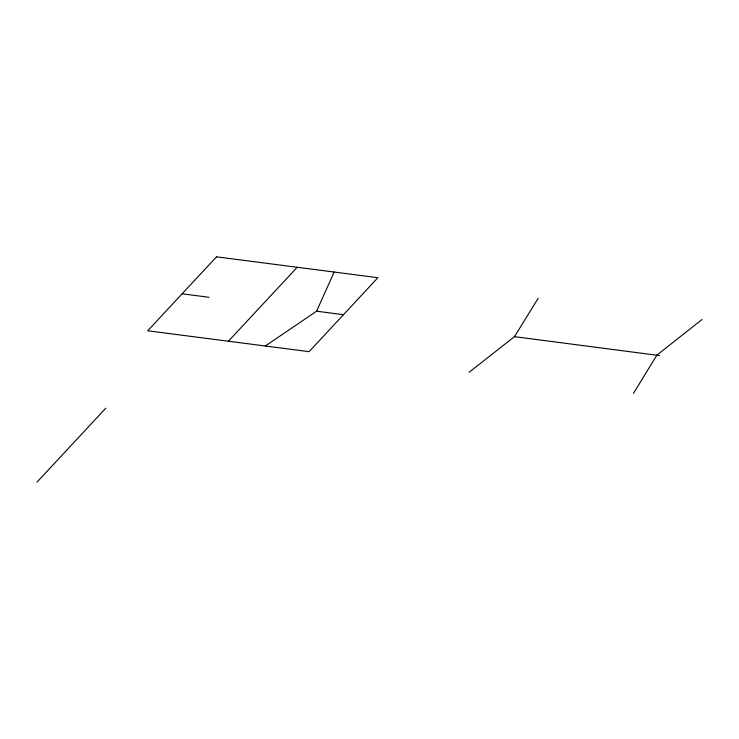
<?xml version="1.0" encoding="UTF-8"?>
<svg xmlns="http://www.w3.org/2000/svg" width="739" height="739" viewBox="0 0 739 739"><rect width="100%" height="100%" fill="white"/><g stroke="black" fill="none" stroke-linecap="round" stroke-linejoin="round"><path stroke-width="1.11" d="M265.338 346L316.588 311.202L334.157 272.044M633.425 393.434L656.934 355.08L702.05 319.497M469.237 372.188L514.483 336.651L538.168 298.297M36.95 482.17L105.769 408.214M228.388 341.224L297.207 267.269M182.099 293.808L208.998 297.281M316.588 311.202L343.487 314.685M514.483 336.651L659.53 355.579M216.509 256.83L147.689 330.786L309.087 351.662L377.897 277.707L216.509 256.83"/></g></svg>
